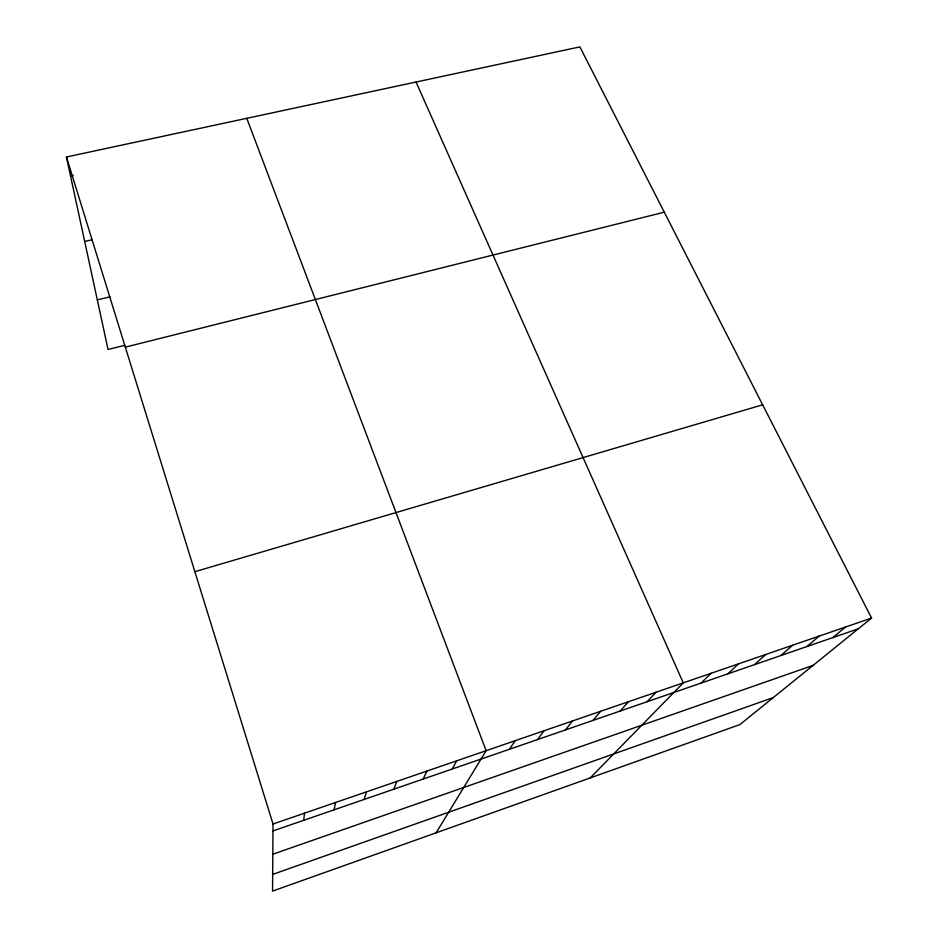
<?xml version="1.0" encoding="UTF-8"?>
<svg xmlns="http://www.w3.org/2000/svg" width="938" height="938" viewBox="0 0 938 938"><rect width="100%" height="100%" fill="white"/><g stroke="black" fill="none" stroke-linecap="round" stroke-linejoin="round"><path stroke-width="1.41" d="M66.434 156.986L273.017 824.01L272.548 891.1L739.906 724.593L871.566 618.072L579.872 46.9L66.434 156.986L108.034 349.475L124.801 345.29M303.689 820.328L304.51 813.176M334.069 809.834L335.64 802.459M364.108 799.457L366.418 791.871M393.808 789.198L396.856 781.401M423.19 779.056L426.942 771.048M452.257 769.019L456.689 760.812M436.111 832.827L486.119 750.693L246.764 118.317M509.44 749.274L515.22 740.68M537.568 739.554L543.993 730.772M565.403 729.94L572.461 720.982M592.945 720.431L600.613 711.297M620.194 711.027L628.472 701.706M647.15 701.718L656.014 692.232M590.213 777.93L683.274 682.852L416.026 82.028M701.026 683.11L711.063 673.296M727.935 673.812L738.534 663.834M754.562 664.62L765.713 654.49M780.908 655.521L792.61 645.238M806.973 646.517L819.202 636.081M832.768 637.617L845.525 627.03M272.665 874.404L773.322 697.555M272.806 854.225L813.129 665.347M273.017 824.01L871.566 618.072M272.97 830.927L858.305 628.8M194.87 571.688L762.653 404.817M125.329 347.13L664.28 212.176M97.318 299.879L109.898 296.854M84.69 241.465L91.76 239.835M70.549 176.027L73.281 175.429"/></g></svg>
